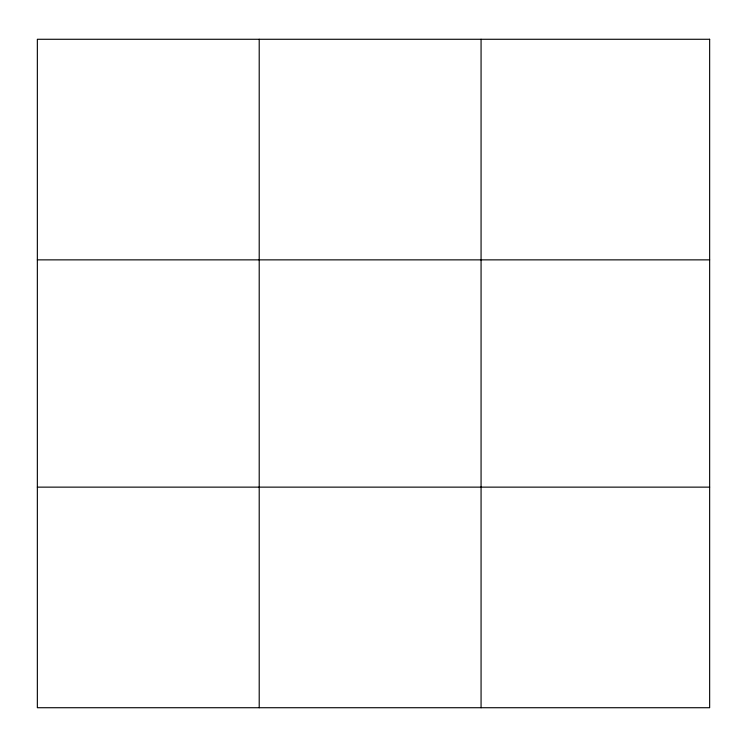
<?xml version="1.0" encoding="UTF-8"?>
<svg xmlns="http://www.w3.org/2000/svg" width="747" height="747" viewBox="0 0 747 747"><rect width="100%" height="100%" fill="white"/><g stroke="black" fill="none" stroke-linecap="round" stroke-linejoin="round"><path stroke-width="1.12" d="M259.209 707.726L259.209 39.274M481.068 707.726L481.068 39.274M37.35 259.863L709.65 259.863M37.35 487.137L709.65 487.137M709.65 39.274L709.65 707.726L37.35 707.726L37.35 39.274L709.65 39.274"/></g></svg>
